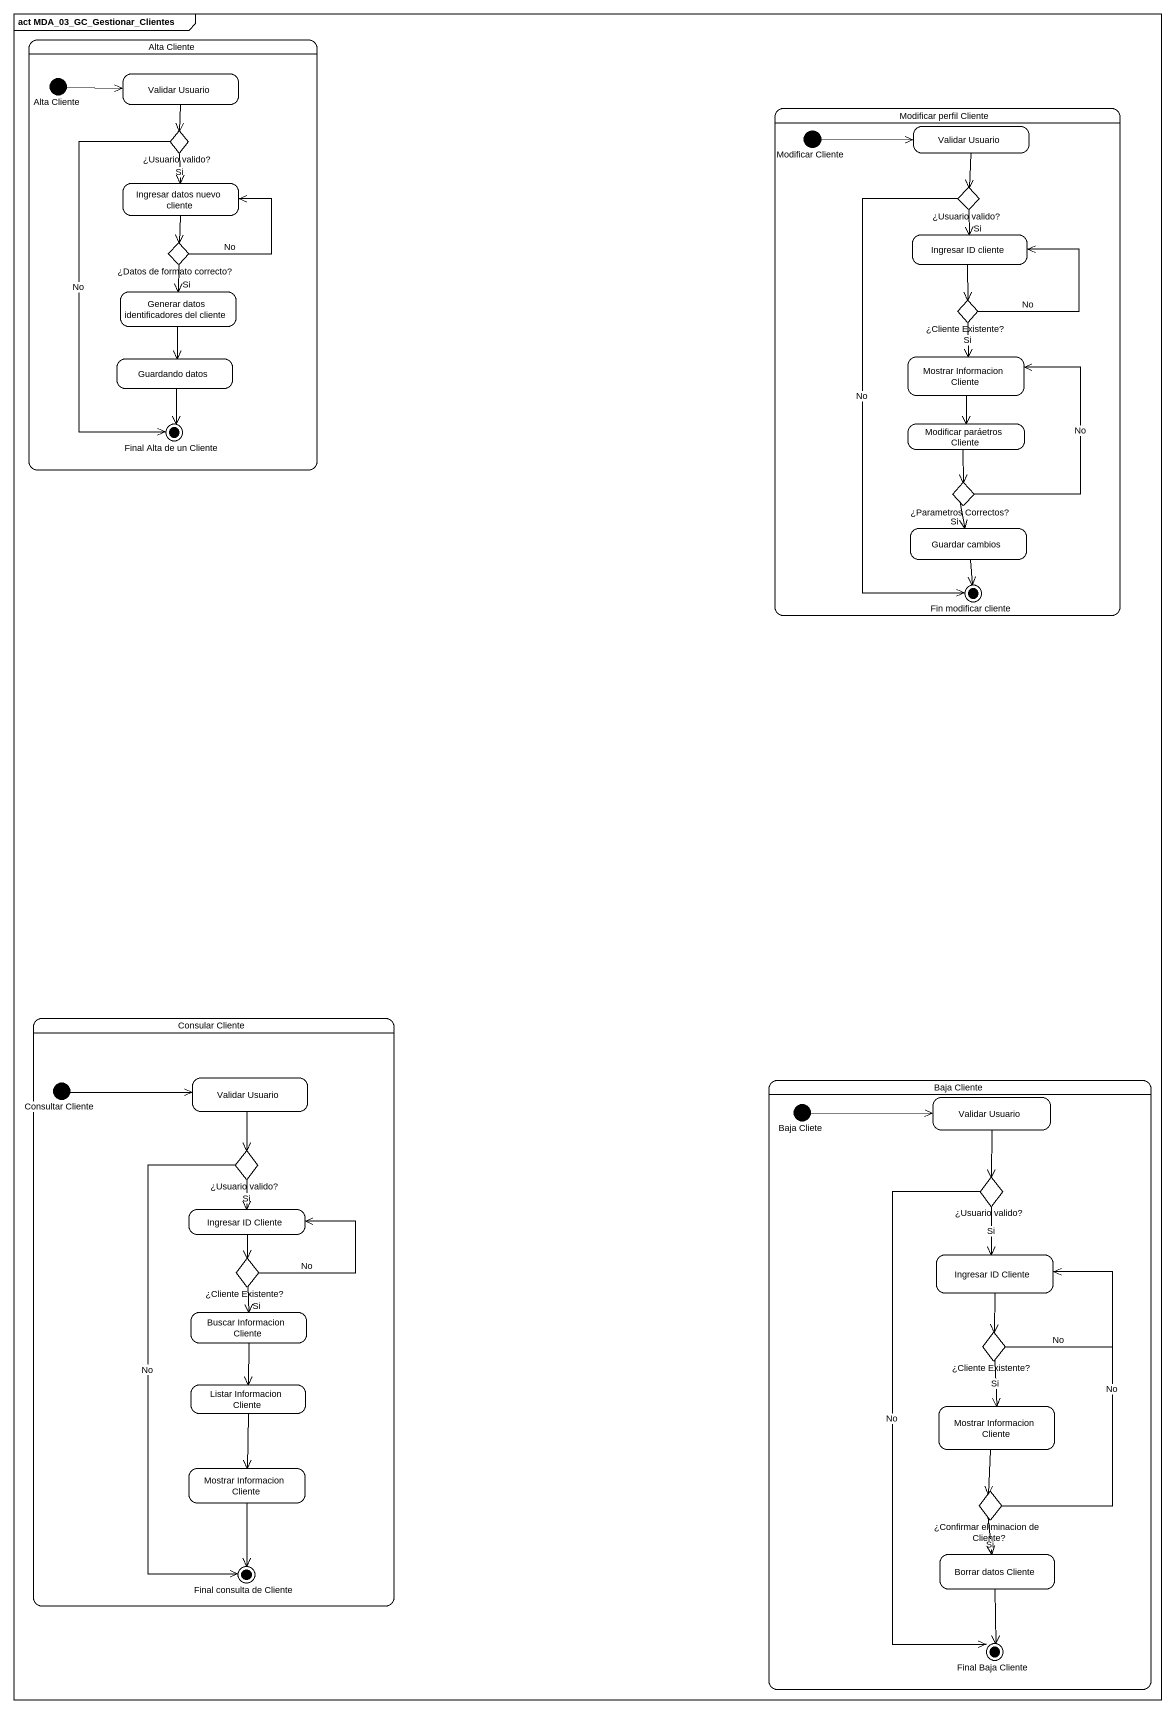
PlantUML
@startuml
mainframe act MDA_03_GC_Gestionar_Clientes
hide empty description
state "Alta Cliente" as Alta_Cliente {
  state "Alta Cliente" as Alta_Cliente_2 <<start>>
  state "Validar Usuario" as Validar_Usuario
  state "¿Usuario valido?" as Usuario_valido <<choice>>
  state "Ingresar datos nuevo cliente" as Ingresar_datos_nuevo_cliente
  state "¿Datos de formato correcto?" as Datos_de_formato_correcto <<choice>>
  state "Generar datos identificadores del cliente" as Generar_datos
  state "Guardando datos" as Guardando_datos
  state "Final Alta de un Cliente" as Final_Alta_de_un_Cliente <<end>>
}
state "Modificar perfil Cliente" as Modificar_perfil_Cliente {
  state "Modificar Cliente" as Modificar_Cliente <<start>>
  state "Validar Usuario" as Validar_Usuario_2
  state "¿Usuario valido?" as Usuario_valido_2 <<choice>>
  state "Ingresar ID cliente" as Ingresar_ID_cliente
  state "¿Cliente Existente?" as Cliente_Existente <<choice>>
  state "Mostrar Informacion Cliente" as Mostrar_Informacion_Cliente
  state "Modificar paráetros Cliente" as Modificar_paráetros_Cliente
  state "¿Parametros Correctos?" as Parametros_Correctos <<choice>>
  state "Guardar cambios" as Guardar_cambios
  state "Fin modificar cliente" as Fin_modificar_cliente <<end>>
}
state "Consular Cliente" as Consular_Cliente {
  state "Consultar Cliente" as Consultar_Cliente <<start>>
  state "Validar Usuario" as Validar_Usuario_3
  state "¿Usuario valido?" as Usuario_valido_3 <<choice>>
  state "Ingresar ID Cliente" as Ingresar_ID_Cliente
  state "¿Cliente Existente?" as Cliente_Existente_2 <<choice>>
  state "Buscar Informacion Cliente" as Buscar_Informacion_Cliente
  state "Listar Informacion Cliente" as Listar_Informacion_Cliente
  state "Mostrar Informacion Cliente" as Mostrar_Informacion_Cliente_3
  state "Final consulta de Cliente" as Final_consulta_de_Cliente <<end>>
}
state "Baja Cliente" as Baja_Cliente {
  state "Validar Usuario" as Validar_Usuario_4
  state "Baja Cliete" as Baja_Cliete <<start>>
  state "¿Usuario valido?" as Usuario_valido_4 <<choice>>
  state "Ingresar ID Cliente" as Ingresar_ID_Cliente_2
  state "¿Cliente Existente?" as Cliente_Existente_3 <<choice>>
  state "Mostrar Informacion Cliente" as Mostrar_Informacion_Cliente_2
  state "¿Confirmar eliminacion de Cliente?" as Confirmar_eliminacion_de <<choice>>
  state "Borrar datos Cliente" as Borrar_datos_Cliente
  state "Final Baja Cliente" as Final_Baja_Cliente <<end>>
}
Alta_Cliente_2 -right-> Validar_Usuario
Validar_Usuario --> Usuario_valido
Usuario_valido --> Ingresar_datos_nuevo_cliente : Si
Usuario_valido --> Final_Alta_de_un_Cliente : No
Modificar_Cliente -right-> Validar_Usuario_2
Validar_Usuario_2 --> Usuario_valido_2
Ingresar_datos_nuevo_cliente --> Datos_de_formato_correcto
Usuario_valido_2 --> Ingresar_ID_cliente : Si
Usuario_valido_2 --> Fin_modificar_cliente : No
Datos_de_formato_correcto -up-> Ingresar_datos_nuevo_cliente : No
Datos_de_formato_correcto --> Generar_datos : Si
Ingresar_ID_cliente --> Cliente_Existente
Generar_datos --> Guardando_datos
Cliente_Existente -up-> Ingresar_ID_cliente : No
Cliente_Existente --> Mostrar_Informacion_Cliente : Si
Guardando_datos --> Final_Alta_de_un_Cliente
Mostrar_Informacion_Cliente --> Modificar_paráetros_Cliente
Modificar_paráetros_Cliente --> Parametros_Correctos
Parametros_Correctos -up-> Mostrar_Informacion_Cliente : No
Parametros_Correctos --> Guardar_cambios : Si
Guardar_cambios --> Fin_modificar_cliente
Consultar_Cliente -right-> Validar_Usuario_3
Validar_Usuario_3 --> Usuario_valido_3
Validar_Usuario_4 --> Usuario_valido_4
Baja_Cliete -right-> Validar_Usuario_4
Usuario_valido_3 --> Ingresar_ID_Cliente : Si
Usuario_valido_3 --> Final_consulta_de_Cliente : No
Usuario_valido_4 --> Ingresar_ID_Cliente_2 : Si
Usuario_valido_4 --> Final_Baja_Cliente : No
Ingresar_ID_Cliente --> Cliente_Existente_2
Ingresar_ID_Cliente_2 --> Cliente_Existente_3
Cliente_Existente_2 -up-> Ingresar_ID_Cliente : No
Cliente_Existente_2 --> Buscar_Informacion_Cliente : Si
Buscar_Informacion_Cliente --> Listar_Informacion_Cliente
Cliente_Existente_3 -up-> Ingresar_ID_Cliente_2 : No
Cliente_Existente_3 --> Mostrar_Informacion_Cliente_2 : Si
Listar_Informacion_Cliente --> Mostrar_Informacion_Cliente_3
Mostrar_Informacion_Cliente_2 --> Confirmar_eliminacion_de
Mostrar_Informacion_Cliente_3 --> Final_consulta_de_Cliente
Confirmar_eliminacion_de -up-> Ingresar_ID_Cliente_2 : No
Confirmar_eliminacion_de --> Borrar_datos_Cliente : Si
Borrar_datos_Cliente --> Final_Baja_Cliente
@enduml
